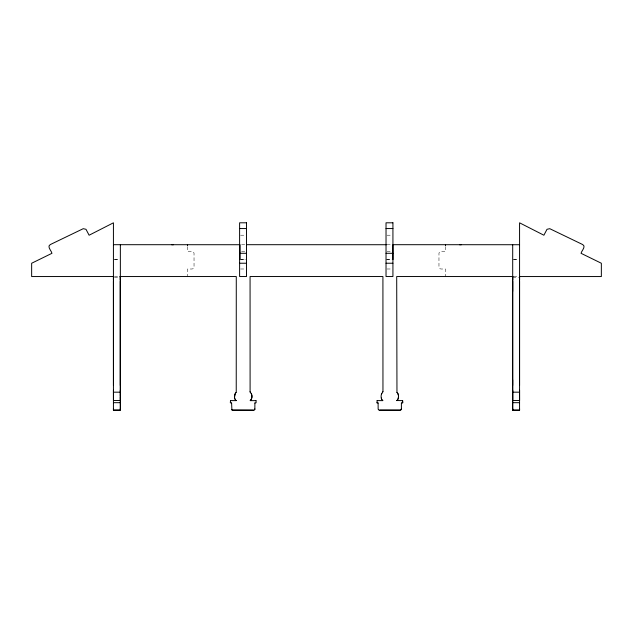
<?xml version="1.0" encoding="UTF-8"?>
<svg xmlns="http://www.w3.org/2000/svg" width="633" height="633" viewBox="0 0 633 633"><rect width="100%" height="100%" fill="white"/><g stroke="black" fill="none" stroke-linecap="round" stroke-linejoin="round"><path stroke-width="0.47" stroke-dasharray="3.17 2.37" d="M240.595 235.207L245.525 235.207M387.008 235.207L391.946 235.207M241.584 244.694L245.525 244.694M387.008 244.694L391.946 244.694M241.584 251.586L246.514 251.586M387.008 251.586L392.927 251.586M114.344 259.57L119.843 259.57M240.057 259.562L246.514 259.562M386.478 259.562L392.927 259.562M513.157 259.57L518.656 259.57M114.423 259.585L119.368 259.593M241.015 259.593L245.62 259.593M386.51 259.593L392.041 259.593M513.664 259.585L518.609 259.593M240.595 268.993L245.525 268.993M387.008 268.993L391.946 268.993M114.407 276.534L119.368 276.566M513.648 276.534L518.609 276.566M114.407 277.586L120.357 277.618M512.667 277.586L518.609 277.618M445.482 246.656L445.482 251.578L440.908 251.602A1.915 1.915 0 0 0 438.97 253.295L438.962 266.936A2.2 2.2 0 0 0 441.161 269.009L445.482 269.009L445.482 276.55M187.518 246.656L187.518 251.578L192.092 251.602A1.915 1.915 0 0 1 194.03 253.295L194.038 266.936A2.2 2.2 0 0 1 191.839 269.009L187.518 269.009L187.518 276.55"/><path stroke-width="0.95" d="M120.333 279.913L120.325 276.534L120.333 410.144L113.426 410.184L113.426 408.673M113.426 390.102L113.449 400.483L120.357 400.483L120.357 409.203M113.434 385.45L113.418 281.274M113.426 279.913L113.426 276.534L31.65 276.55L31.65 263.249L51.946 253.311C51.7 251.143 46.62 246.443 50.229 244.599L83.24 228.687L85.985 229.288L89.111 235.223L113.426 222.816L113.434 410.144L120.341 410.2L120.325 408.673M120.349 400.483L120.333 390.102M120.333 385.45L120.325 281.274M512.667 379.847L512.683 410.2L512.667 408.673M512.667 390.102L512.69 400.483L519.598 400.483L519.574 390.102M512.675 385.45L512.667 281.274M512.667 279.913L512.667 276.534L512.675 291.425M519.566 408.673L519.582 410.2L512.667 410.184L519.566 410.176L519.574 222.816L543.889 235.223L547.015 229.288L549.76 228.687L582.771 244.599C586.38 246.443 581.3 251.143 581.054 253.311L601.35 263.249L601.35 276.55L519.574 276.55L519.574 279.913M519.574 385.45L519.566 281.274M254.917 403.015L256.096 402.738L256.064 400.602M398.505 395.957L398.371 398.149M401.393 408.831L400.444 410.16L379.547 410.16M401.417 409.076L401.393 402.984M382.918 391.708L381.841 393.417M445.497 244.71L445.482 245.62M234.511 395.989L234.843 394.098L236.093 392.436M398.489 397.128L397.793 399.558M254.877 408.918L254.632 409.701M254.854 409.227L254.885 402.976M236.236 392.294L236.283 276.534L119.843 276.55M381.501 394.019L381.288 394.865A7.818 7.818 0 0 0 381.288 398.07M401.425 403.015L402.715 402.825L402.525 400.602M401.338 409.29L400.99 409.883M381.533 394.05L381.81 393.386M398.078 398.909L397.113 400.301M254.727 409.448L254.26 410.002M235.508 392.998L234.526 397.16M255.922 400.634L250.106 400.634L251.166 399.478M250.866 399.985L251.768 398.07A7.818 7.818 0 0 0 251.768 394.865L251.174 393.386M397.144 400.333L396.693 400.586L397.168 400.634M396.883 400.523L402.556 400.634M459.677 244.789L461.425 244.71M235.856 400.602L236.133 400.491M236.323 400.618L230.467 400.602M230.499 400.634L230.333 402.825L231.631 403.015M377.133 400.634L377.007 402.825M253.865 410.192L232.343 410.113M239.606 228.553L246.514 228.553M386.027 228.553L392.927 228.553M113.418 244.694L240.089 244.726L240.089 259.593M246.514 244.694L386.51 244.726M519.598 244.726L392.927 244.694L392.958 259.593M239.606 253.295L246.514 253.295M386.027 253.295L392.927 253.295M239.606 263.233L246.514 263.233M386.027 263.233L392.927 263.233M513.157 276.55L396.701 276.534L396.962 392.436M113.457 392.175L120.357 392.175L120.357 244.726M512.698 392.175L519.598 392.175M377.102 400.602L382.941 400.634L381.818 399.478M113.457 402.683L120.357 402.683M512.698 402.683L519.598 402.683M376.975 402.794L378.13 403.015M232.968 410.192L253.469 410.192M400.088 410.192L379.151 410.16M171.575 244.71L173.323 244.789M232.58 410.192L232.161 410.018M232.192 410.049L231.733 409.511M396.931 392.405L397.872 393.481M235.911 400.333L235.223 399.526M250.526 392.587L251.206 393.417M378.574 409.883L378.257 409.448M231.884 409.749L231.599 402.984M234.906 398.909L235.254 399.558M381.501 398.845L381.849 399.51M397.841 393.449L398.537 395.989M234.653 398.117L234.938 398.948M381.256 398.038L381.533 398.885M398.141 394.098L398.379 394.929M234.495 397.128L234.685 398.149M187.503 244.71L187.518 245.62M250.067 391.708L250.13 392.318M378.146 408.95L378.099 402.976M512.698 244.726L512.698 410.137M402.683 400.602L402.683 402.794M382.957 391.74L382.918 276.534L250.067 276.534L250.098 391.74M120.357 393.33L120.357 395.847M120.357 396.701L120.357 399.779M251.736 394.834A7.818 7.818 0 0 1 251.736 398.038M246.514 222.8L239.606 222.8L239.606 276.534L246.514 276.534L246.514 222.8M392.927 222.8L386.027 222.8L386.027 276.534L392.927 276.534L392.927 222.8"/></g></svg>
